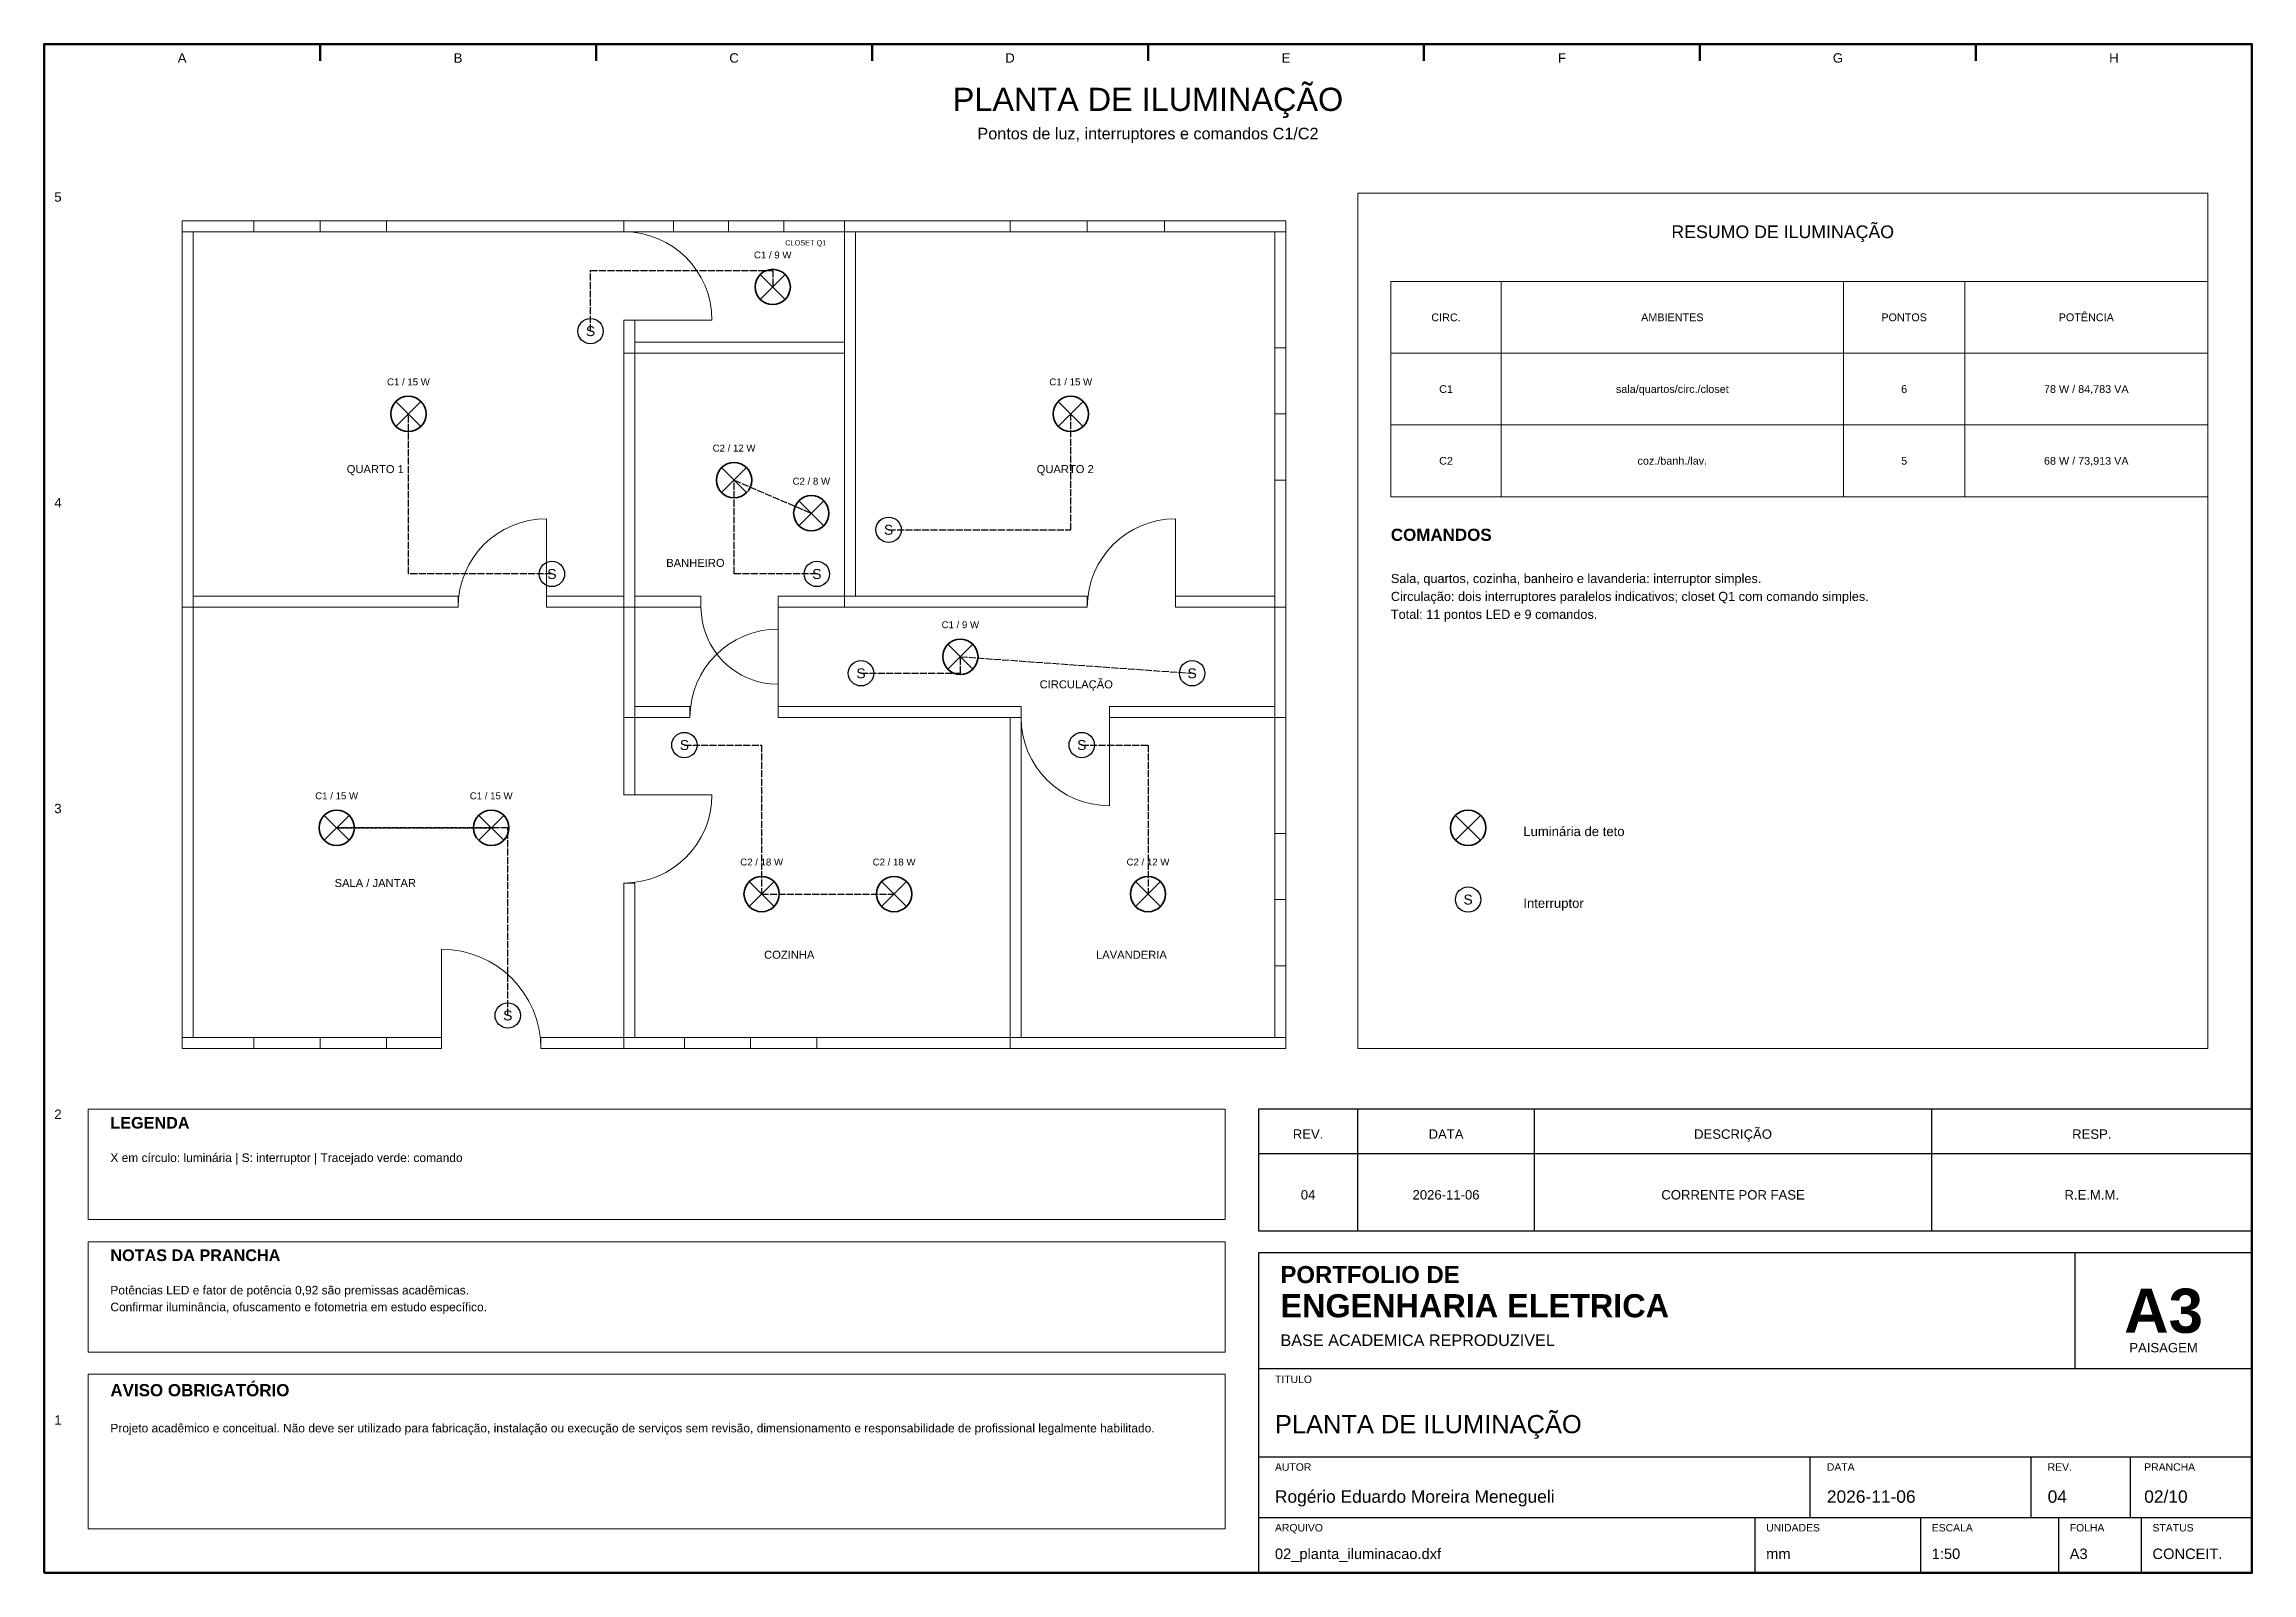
# Model space of a CAD drawing. Header units: millimetres. Extents: x 10 to 410, y 10 to 287.
import ezdxf
from ezdxf.enums import TextEntityAlignment as Align

# ---------------------------------------------------------------- set-up
doc = ezdxf.new("R2010")
doc.units = ezdxf.units.MM
doc.linetypes.add('DASHED', pattern=[1.524, 1.27, -0.254])
for name, color, linetype, lineweight in [('00_MOLDURA', 7, 'CONTINUOUS', 50), ('01_CARIMBO', 7, 'CONTINUOUS', 25), ('02_TEXTO', 7, 'CONTINUOUS', 18), ('03_COTAS', 152, 'CONTINUOUS', 18), ('04_EQUIPAMENTOS', 32, 'CONTINUOUS', 35), ('06_COMANDO', 94, 'CONTINUOUS', 25), ('11_ARQUITETURA', 253, 'CONTINUOUS', 18), ('12_LEGENDA', 7, 'CONTINUOUS', 18), ('13_NOTAS', 7, 'CONTINUOUS', 18)]:
    doc.layers.add(name, color=color, linetype=linetype, lineweight=lineweight)
doc.styles.add('PORTFOLIO_TEXTO', font='arial.ttf')
doc.styles.add('PORTFOLIO_TITULO', font='arialbd.ttf', dxfattribs={"width": 0.92})

# ---------------------------------------------------------------- blocks, each defined once
blk = doc.blocks.new('CARIMBO_A3')
at = {"layer": '01_CARIMBO'}
for p, q in [((148, 37), (148, 58)), ((0, 37), (180, 37)), ((0, 21), (180, 21)), ((100, 10), (100, 21)), ((140, 10), (140, 21)), ((158, 10), (158, 21)), ((0, 10), (180, 10)), ((90, 0), (90, 10)), ((120, 0), (120, 10)), ((145, 0), (145, 10)), ((160, 0), (160, 10))]:
    blk.add_line(p, q, dxfattribs=at)
blk.add_lwpolyline([(0, 0), (180, 0), (180, 58), (0, 58)], close=True, dxfattribs=at)
at = {"layer": '01_CARIMBO', "style": 'PORTFOLIO_TEXTO'}
for s, p in [('TITULO', (3, 34.4)), ('AUTOR', (3, 18.5)), ('DATA', (103, 18.5)), ('REV.', (143, 18.5)), ('PRANCHA', (160.5, 18.5)), ('ARQUIVO', (3, 7.5)), ('UNIDADES', (92, 7.5)), ('ESCALA', (122, 7.5)), ('FOLHA', (147, 7.5)), ('STATUS', (162, 7.5))]:
    blk.add_text(s, height=1.35, dxfattribs=at).set_placement(p)
at = {"layer": '02_TEXTO'}
for s, height, style, p in [('PORTFOLIO DE', 3.1, 'PORTFOLIO_TITULO', (4, 52.5)), ('ENGENHARIA ELETRICA', 4.2, 'PORTFOLIO_TITULO', (4, 46.3)), ('BASE ACADEMICA REPRODUZIVEL', 2.1, 'PORTFOLIO_TEXTO', (4, 41.1))]:
    blk.add_text(s, height=height, dxfattribs=dict(at, style=style)).set_placement(p)
for s, height, style, p in [('A3', 8, 'PORTFOLIO_TITULO', (164, 47.5)), ('PAISAGEM', 1.7, 'PORTFOLIO_TEXTO', (164, 40.8))]:
    blk.add_text(s, height=height, dxfattribs=dict(at, style=style)).set_placement(p, align=Align.MIDDLE_CENTER)
at = {"layer": '02_TEXTO', "style": 'PORTFOLIO_TEXTO'}
for tag, p, height in [('TITULO', (3, 25.3), 3.3), ('AUTOR', (3, 12.7), 2.25), ('DATA', (103, 12.7), 2.25), ('REVISAO', (143, 12.7), 2.25), ('PRANCHA', (160.5, 12.7), 2.25), ('ARQUIVO', (3, 2.5), 1.9), ('UNIDADES', (92, 2.5), 1.9), ('ESCALA', (122, 2.5), 1.9), ('FOLHA', (147, 2.5), 1.9), ('STATUS', (162, 2.5), 1.9)]:
    blk.add_attdef(tag, p, '', height=height, dxfattribs=at)
blk = doc.blocks.new('P02_LUMINARIA')
at = {"layer": '04_EQUIPAMENTOS'}
for p, q in [((-2.2, -2.2), (2.2, 2.2)), ((-2.2, 2.2), (2.2, -2.2))]:
    blk.add_line(p, q, dxfattribs=at)
blk.add_circle((0, 0), 3.2, dxfattribs=at)
blk = doc.blocks.new('P02_INTERRUPT')
at = {"layer": '06_COMANDO'}
blk.add_circle((0, 0), 2.3, dxfattribs=at)
at = {"layer": '06_COMANDO', "style": 'PORTFOLIO_TEXTO'}
blk.add_text('S', height=1.8, dxfattribs=at).set_placement((0, 0), align=Align.MIDDLE_CENTER)

msp = doc.modelspace()

# ---------------------------------------------------------------- linework, layer by layer
at = {"layer": '00_MOLDURA'}
for p, q in [((60, 287), (60, 284)), ((110, 287), (110, 284)), ((160, 287), (160, 284)), ((210, 287), (210, 284)), ((260, 287), (260, 284)), ((310, 287), (310, 284)), ((360, 287), (360, 284))]:
    msp.add_line(p, q, dxfattribs=at)
msp.add_lwpolyline([(10, 10), (410, 10), (410, 287), (10, 287)], close=True, dxfattribs=at)
at = {"layer": '01_CARIMBO'}
for p, q in [((248, 72), (248, 94)), ((280, 72), (280, 94)), ((352, 72), (352, 94)), ((230, 86), (410, 86))]:
    msp.add_line(p, q, dxfattribs=at)
msp.add_lwpolyline([(230, 72), (410, 72), (410, 94), (230, 94)], close=True, dxfattribs=at)
at = {"layer": '03_COTAS'}
for p, q in [((48, 255), (72, 255)), ((48, 253), (72, 253)), ((60, 255), (60, 253)), ((124, 255), (144, 255)), ((124, 253), (144, 253)), ((134, 255), (134, 253)), ((185, 255), (213, 255)), ((185, 253), (213, 253)), ((199, 255), (199, 253)), ((233, 208), (233, 232)), ((235, 208), (235, 232)), ((235, 220), (233, 220)), ((233, 120), (233, 144)), ((235, 120), (235, 144)), ((235, 132), (233, 132)), ((48, 107), (72, 107)), ((48, 105), (72, 105)), ((60, 105), (60, 107)), ((126, 107), (150, 107)), ((126, 105), (150, 105)), ((138, 105), (138, 107))]:
    msp.add_line(p, q, dxfattribs=at)
at = {"layer": '06_COMANDO', "linetype": 'DASHED'}
for points in [[(109, 235), (109, 246), (115, 246), (142, 246), (142, 243)], [(102, 191), (76, 191), (76, 220)], [(163, 199), (196, 199), (196, 220)], [(150, 191), (135, 191), (135, 208), (149, 202)], [(158, 173), (176, 173), (176, 176), (218, 173)], [(126, 160), (140, 160), (140, 133), (164, 133)], [(198, 160), (210, 160), (210, 133)], [(94, 111), (94, 145), (63, 145), (91, 145)]]:
    msp.add_lwpolyline(points, dxfattribs=at)
at = {"layer": '11_ARQUITETURA'}
for p, q in [((35, 255), (48, 255)), ((35, 105), (35, 255)), ((35, 253), (48, 253)), ((37, 107), (37, 253)), ((48, 255), (48, 253)), ((72, 255), (124, 255)), ((72, 255), (72, 253)), ((72, 253), (124, 253)), ((115, 253), (115, 255)), ((115, 253), (117, 253)), ((124, 255), (124, 253)), ((144, 255), (185, 255)), ((144, 255), (144, 253)), ((144, 253), (185, 253)), ((155, 185), (155, 255)), ((157, 187), (157, 253)), ((185, 255), (185, 253)), ((213, 255), (235, 255)), ((213, 255), (213, 253)), ((213, 253), (235, 253)), ((233, 232), (233, 253)), ((235, 232), (235, 255)), ((115, 151), (115, 237)), ((115, 237), (131, 237)), ((115, 237), (117, 237)), ((117, 151), (117, 237)), ((117, 233), (155, 233)), ((235, 232), (233, 232)), ((115, 231), (155, 231)), ((233, 144), (233, 208)), ((235, 208), (233, 208)), ((235, 144), (235, 208)), ((101, 185), (101, 201)), ((215, 185), (215, 201)), ((35, 185), (85, 185)), ((37, 187), (85, 187)), ((85, 185), (85, 187)), ((101, 187), (115, 187)), ((101, 185), (101, 187)), ((101, 185), (115, 185)), ((115, 185), (129, 185)), ((117, 187), (129, 187)), ((129, 185), (129, 187)), ((143, 187), (199, 187)), ((143, 185), (143, 187)), ((143, 185), (199, 185)), ((143, 185), (143, 171)), ((199, 185), (199, 187)), ((215, 187), (233, 187)), ((215, 185), (215, 187)), ((215, 185), (235, 185)), ((143, 165), (143, 181)), ((115, 165), (127, 165)), ((117, 167), (127, 167)), ((127, 165), (127, 167)), ((143, 167), (187, 167)), ((143, 165), (143, 167)), ((143, 165), (187, 165)), ((185, 105), (185, 165)), ((187, 165), (187, 167)), ((187, 107), (187, 165)), ((203, 167), (233, 167)), ((203, 165), (203, 167)), ((203, 165), (235, 165)), ((203, 165), (203, 149)), ((115, 151), (131, 151)), ((115, 151), (117, 151)), ((235, 144), (233, 144)), ((115, 105), (115, 135)), ((115, 135), (117, 135)), ((117, 107), (117, 135)), ((82, 105), (82, 123)), ((233, 107), (233, 120)), ((235, 120), (233, 120)), ((235, 105), (235, 120)), ((35, 107), (48, 107)), ((35, 105), (48, 105)), ((48, 105), (48, 107)), ((72, 107), (82, 107)), ((72, 105), (72, 107)), ((72, 105), (82, 105)), ((82, 105), (82, 107)), ((100, 107), (126, 107)), ((100, 105), (100, 107)), ((100, 105), (126, 105)), ((126, 105), (126, 107)), ((150, 107), (235, 107)), ((150, 105), (150, 107)), ((150, 105), (235, 105))]:
    msp.add_line(p, q, dxfattribs=at)
for centre, radius, start, end in [((115, 237), 16, 0, 90), ((101, 185), 16, 90, 180), ((215, 185), 16, 90, 180), ((143, 185), 14, 180, 270), ((143, 165), 16, 90, 180), ((203, 165), 16, 180, 270), ((115, 151), 16, -90, 0), ((82, 105), 18, 0, 90)]:
    msp.add_arc(centre, radius, start, end, dxfattribs=at)
at = {"layer": '12_LEGENDA'}
for p, q in [((274, 205), (274, 244)), ((336, 205), (336, 244)), ((358, 205), (358, 244)), ((254, 231), (402, 231)), ((254, 218), (402, 218))]:
    msp.add_line(p, q, dxfattribs=at)
for points in [[(248, 105), (402, 105), (402, 260), (248, 260)], [(254, 205), (402, 205), (402, 244), (254, 244)], [(18, 74), (224, 74), (224, 94), (18, 94)]]:
    msp.add_lwpolyline(points, close=True, dxfattribs=at)
at = {"layer": '13_NOTAS'}
for points in [[(18, 50), (224, 50), (224, 70), (18, 70)], [(18, 18), (224, 18), (224, 46), (18, 46)]]:
    msp.add_lwpolyline(points, close=True, dxfattribs=at)

# ---------------------------------------------------------------- block references
for name, p in [('P02_LUMINARIA', (268, 145)), ('P02_INTERRUPT', (268, 132))]:
    msp.add_blockref(name, p)
at = {"layer": '01_CARIMBO'}
msp.add_blockref('CARIMBO_A3', (230, 10), dxfattribs=at).add_auto_attribs({'TITULO': 'PLANTA DE ILUMINAÇÃO', 'AUTOR': 'Rogério Eduardo Moreira Menegueli', 'DATA': '2026-11-06', 'REVISAO': '04', 'PRANCHA': '02/10', 'ARQUIVO': '02_planta_iluminacao.dxf', 'UNIDADES': 'mm', 'ESCALA': '1:50', 'FOLHA': 'A3', 'STATUS': 'CONCEIT.'})
at = {"layer": '04_EQUIPAMENTOS'}
for p in [(142, 243), (76, 220), (196, 220), (135, 208), (149, 202), (176, 176), (63, 145), (91, 145), (140, 133), (164, 133), (210, 133)]:
    msp.add_blockref('P02_LUMINARIA', p, dxfattribs=at)
at = {"layer": '06_COMANDO'}
for p in [(109, 235), (163, 199), (102, 191), (150, 191), (158, 173), (218, 173), (126, 160), (198, 160), (94, 111)]:
    msp.add_blockref('P02_INTERRUPT', p, dxfattribs=at)

# ---------------------------------------------------------------- texts
at = {"layer": '00_MOLDURA', "style": 'PORTFOLIO_TEXTO'}
for s, p in [('A', (35, 284.5)), ('B', (85, 284.5)), ('C', (135, 284.5)), ('D', (185, 284.5)), ('E', (235, 284.5)), ('F', (285, 284.5)), ('G', (335, 284.5)), ('H', (385, 284.5)), ('5', (12.5, 259.3)), ('4', (12.5, 203.9)), ('3', (12.5, 148.5)), ('2', (12.5, 93.1)), ('1', (12.5, 37.7))]:
    msp.add_text(s, height=1.7, dxfattribs=at).set_placement(p, align=Align.MIDDLE_CENTER)
at = {"layer": '01_CARIMBO', "style": 'PORTFOLIO_TEXTO'}
for s, p in [('REV.', (239, 89.5)), ('DATA', (264, 89.5)), ('DESCRIÇÃO', (316, 89.5)), ('RESP.', (381, 89.5))]:
    msp.add_text(s, height=1.7, dxfattribs=at).set_placement(p, align=Align.MIDDLE_CENTER)
at = {"layer": '02_TEXTO', "style": 'PORTFOLIO_TEXTO'}
for s, height, p in [('PLANTA DE ILUMINAÇÃO', 4.2, (210, 277)), ('Pontos de luz, interruptores e comandos C1/C2', 2.1, (210, 270.8)), ('C1 / 9 W', 1.25, (142, 248.8)), ('CLOSET Q1', 0.95, (148, 251)), ('C1 / 15 W', 1.25, (76, 225.8)), ('C1 / 15 W', 1.25, (196, 225.8)), ('C2 / 12 W', 1.25, (135, 213.8)), ('QUARTO 1', 1.45, (70, 210)), ('C2 / 8 W', 1.25, (149, 207.8)), ('QUARTO 2', 1.45, (195, 210)), ('BANHEIRO', 1.45, (128, 193)), ('C1 / 9 W', 1.25, (176, 181.8)), ('CIRCULAÇÃO', 1.45, (197, 171)), ('C1 / 15 W', 1.25, (63, 150.8)), ('C1 / 15 W', 1.25, (91, 150.8)), ('C2 / 18 W', 1.25, (140, 138.8)), ('C2 / 18 W', 1.25, (164, 138.8)), ('C2 / 12 W', 1.25, (210, 138.8)), ('SALA / JANTAR', 1.45, (70, 135)), ('COZINHA', 1.45, (145, 122)), ('LAVANDERIA', 1.45, (207, 122)), ('04', 1.7, (239, 78.5)), ('2026-11-06', 1.7, (264, 78.5)), ('CORRENTE POR FASE', 1.7, (316, 78.5)), ('R.E.M.M.', 1.7, (381, 78.5))]:
    msp.add_text(s, height=height, dxfattribs=at).set_placement(p, align=Align.MIDDLE_CENTER)
at = {"layer": '12_LEGENDA', "style": 'PORTFOLIO_TEXTO'}
for s, height, p in [('RESUMO DE ILUMINAÇÃO', 2.3, (325, 253)), ('CIRC.', 1.4, (264, 237.5)), ('AMBIENTES', 1.4, (305, 237.5)), ('PONTOS', 1.4, (347, 237.5)), ('POTÊNCIA', 1.4, (380, 237.5)), ('C1', 1.4, (264, 224.5)), ('sala/quartos/circ./closet', 1.4, (305, 224.5)), ('6', 1.4, (347, 224.5)), ('78 W / 84,783 VA', 1.4, (380, 224.5)), ('C2', 1.4, (264, 211.5)), ('coz./banh./lav.', 1.4, (305, 211.5)), ('5', 1.4, (347, 211.5)), ('68 W / 73,913 VA', 1.4, (380, 211.5))]:
    msp.add_text(s, height=height, dxfattribs=at).set_placement(p, align=Align.MIDDLE_CENTER)
at = {"layer": '12_LEGENDA'}
for s, height, style, p in [('Luminária de teto', 1.7, 'PORTFOLIO_TEXTO', (278, 143.5)), ('Interruptor', 1.7, 'PORTFOLIO_TEXTO', (278, 130.5)), ('LEGENDA', 2.1, 'PORTFOLIO_TITULO', (22, 90.5))]:
    msp.add_text(s, height=height, dxfattribs=dict(at, style=style)).set_placement(p)
at = {"layer": '12_LEGENDA', "insert": (22, 86), "char_height": 1.55, "width": 198, "attachment_point": 1, "line_spacing_factor": 1.18, "style": 'PORTFOLIO_TEXTO'}
msp.add_mtext('X em círculo: luminária | S: interruptor | Tracejado verde: comando', dxfattribs=at)
at = {"layer": '13_NOTAS', "style": 'PORTFOLIO_TITULO'}
for s, height, p in [('COMANDOS', 2.2, (254, 197)), ('NOTAS DA PRANCHA', 2.1, (22, 66.5)), ('AVISO OBRIGATÓRIO', 2.2, (22, 42))]:
    msp.add_text(s, height=height, dxfattribs=at).set_placement(p)
at = {"layer": '13_NOTAS', "attachment_point": 1, "line_spacing_factor": 1.18, "style": 'PORTFOLIO_TEXTO'}
for s, insert, char_height, width in [('Sala, quartos, cozinha, banheiro e lavanderia: interruptor simples.\\PCirculação: dois interruptores paralelos indicativos; closet Q1 com comando simples.\\PTotal: 11 pontos LED e 9 comandos.', (254, 191), 1.65, 140), ('Potências LED e fator de potência 0,92 são premissas acadêmicas.\\PConfirmar iluminância, ofuscamento e fotometria em estudo específico.', (22, 62), 1.55, 198), ('Projeto acadêmico e conceitual. Não deve ser utilizado para fabricação, instalação ou execução de serviços sem revisão, dimensionamento e responsabilidade de profissional legalmente habilitado.', (22, 37), 1.55, 198)]:
    msp.add_mtext(s, dxfattribs=dict(at, insert=insert, char_height=char_height, width=width))

doc.saveas('drawing.dxf')
